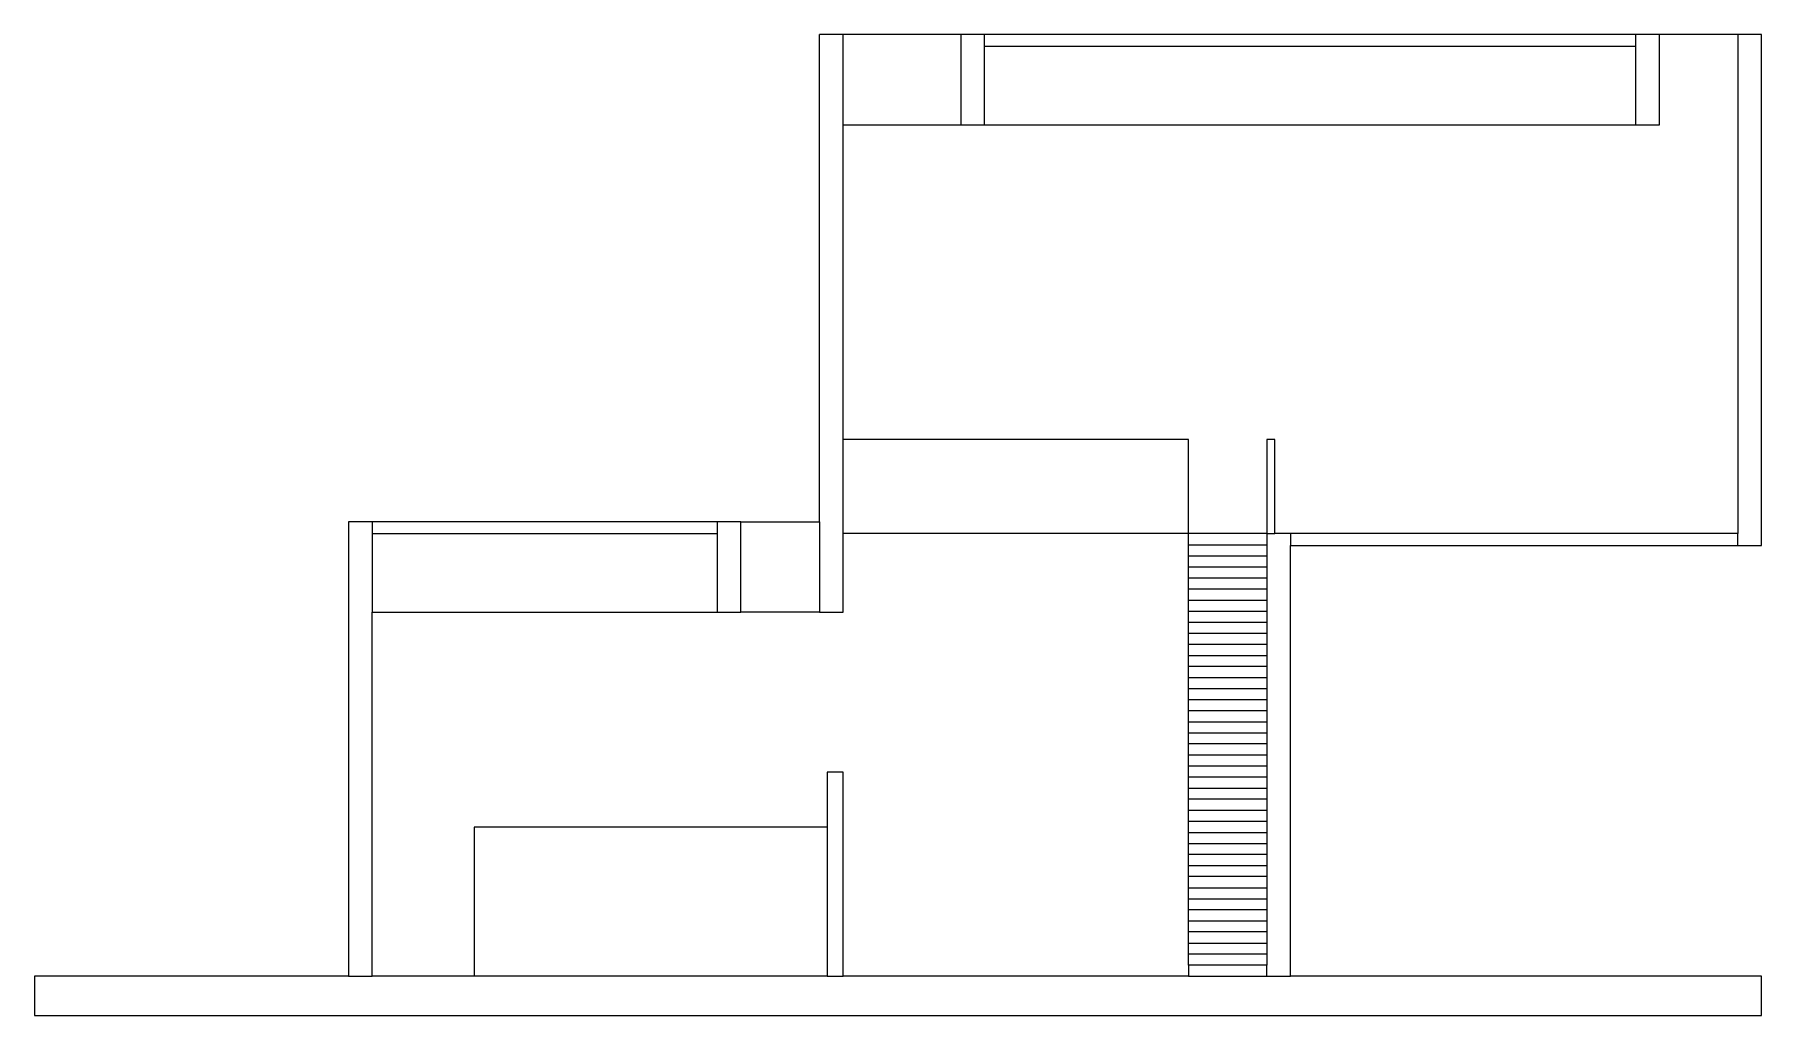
# Model space of a CAD drawing. Extents: x -12692 to 9308, y -5388 to 7112.
import ezdxf

# ---------------------------------------------------------------- set-up
doc = ezdxf.new("R2010")
doc.units = 0
doc.layers.get('0').update_dxf_attribs({"linetype": 'CONTINUOUS'})
doc.layers.add('SECTIONCUTEDGES', color=7, linetype='CONTINUOUS')

msp = doc.modelspace()

# ---------------------------------------------------------------- linework, layer by layer
for p, q in [((-892, 7112), (-2392, 7112)), ((9008, 7112), (8008, 7112)), ((-2392, 5962), (-892, 5962)), ((2008, 1952), (-2392, 1952)), ((2008, 752), (2008, 1952)), ((-3692, 902), (-2692, 902)), ((2008, 752), (-2392, 752)), ((3008, 752), (2008, 752)), ((2008, 611), (2008, 752)), ((2008, 611), (3008, 611)), ((2008, 470), (2008, 611)), ((2008, 329), (2008, 470)), ((2008, 470), (3008, 470)), ((2008, 329), (3008, 329)), ((2008, 188), (2008, 329)), ((2008, 188), (3008, 188)), ((2008, 47), (2008, 188)), ((2008, 47), (3008, 47)), ((2008, -94), (2008, 47)), ((2008, -94), (3008, -94)), ((2008, -235), (2008, -94)), ((-2692, -248), (-3692, -248)), ((2008, -235), (3008, -235)), ((2008, -376), (2008, -235)), ((2008, -517), (2008, -376)), ((2008, -376), (3008, -376)), ((2008, -517), (3008, -517)), ((2008, -658), (2008, -517)), ((2008, -799), (2008, -658)), ((2008, -658), (3008, -658)), ((2008, -940), (2008, -799)), ((2008, -799), (3008, -799)), ((3008, -940), (2008, -940)), ((2008, -1081), (2008, -940)), ((2008, -1222), (2008, -1081)), ((2008, -1081), (3008, -1081)), ((2008, -1363), (2008, -1222)), ((2008, -1222), (3008, -1222)), ((2008, -1504), (2008, -1363)), ((2008, -1363), (3008, -1363)), ((3008, -1504), (2008, -1504)), ((2008, -1645), (2008, -1504)), ((2008, -1786), (2008, -1645)), ((2008, -1645), (3008, -1645)), ((2008, -1927), (2008, -1786)), ((2008, -1786), (3008, -1786)), ((3008, -1927), (2008, -1927)), ((2008, -2068), (2008, -1927)), ((2008, -2068), (3008, -2068)), ((2008, -2209), (2008, -2068)), ((2008, -2209), (3008, -2209)), ((2008, -2350), (2008, -2209)), ((3008, -2350), (2008, -2350)), ((2008, -2491), (2008, -2350)), ((2008, -2491), (3008, -2491)), ((2008, -2632), (2008, -2491)), ((3008, -2632), (2008, -2632)), ((2008, -2773), (2008, -2632)), ((2008, -2914), (2008, -2773)), ((2008, -2773), (3008, -2773)), ((-7092, -2988), (-7092, -4888)), ((-2593, -2988), (-7092, -2988)), ((-2593, -2975), (-2593, -2988)), ((-2592, -2988), (-2593, -2988)), ((-2593, -2988), (-2593, -4297)), ((2008, -3055), (2008, -2914)), ((2008, -2914), (3008, -2914)), ((2008, -3196), (2008, -3055)), ((2008, -3055), (3008, -3055)), ((2008, -3196), (3008, -3196)), ((2008, -3337), (2008, -3196)), ((3008, -3337), (2008, -3337)), ((2008, -3478), (2008, -3337)), ((2008, -3478), (3008, -3478)), ((2008, -3619), (2008, -3478)), ((3008, -3619), (2008, -3619)), ((2008, -3760), (2008, -3619)), ((2008, -3901), (2008, -3760)), ((2008, -3760), (3008, -3760)), ((2008, -4042), (2008, -3901)), ((2008, -3901), (3008, -3901)), ((3008, -4042), (2008, -4042)), ((2008, -4183), (2008, -4042)), ((2008, -4183), (3008, -4183)), ((2008, -4324), (2008, -4183)), ((3008, -4324), (2008, -4324)), ((2008, -4465), (2008, -4324)), ((2008, -4465), (3008, -4465)), ((2008, -4606), (2008, -4465)), ((3008, -4606), (2008, -4606)), ((2008, -4747), (2008, -4606))]:
    msp.add_line(p, q)
at = {"layer": 'SECTIONCUTEDGES'}
for p, q in [((-2392, 7112), (-2692, 7112)), ((-2692, 902), (-2692, 7112)), ((-2392, 5962), (-2392, 7112)), ((-892, 7112), (-892, 5962)), ((-592, 7112), (-892, 7112)), ((-592, 7112), (-592, 6962)), ((7708, 7112), (-592, 7112)), ((7708, 6962), (7708, 7112)), ((8008, 7112), (7708, 7112)), ((8008, 5962), (8008, 7112)), ((9008, 7112), (9008, 752)), ((9308, 7112), (9008, 7112)), ((9308, 602), (9308, 7112)), ((-592, 6962), (7708, 6962)), ((-592, 6962), (-592, 5962)), ((7708, 5962), (7708, 6962)), ((-2392, 5462), (-2392, 5962)), ((-892, 5962), (-592, 5962)), ((-592, 5962), (1708, 5962)), ((1708, 5962), (2008, 5962)), ((2008, 5962), (7708, 5962)), ((7708, 5962), (8008, 5962)), ((-2392, 1952), (-2392, 5462)), ((-2392, 752), (-2392, 1952)), ((3108, 1952), (3008, 1952)), ((3008, 1952), (3008, 752)), ((3108, 752), (3108, 1952)), ((-8692, 902), (-8692, -4888)), ((-8392, 902), (-8692, 902)), ((-8392, 902), (-8392, 752)), ((-3992, 902), (-8392, 902)), ((-3992, 752), (-3992, 902)), ((-3692, 902), (-3992, 902)), ((-3692, -248), (-3692, 902)), ((-2692, 902), (-2692, -248)), ((-8392, 752), (-3992, 752)), ((-8392, 752), (-8392, -248)), ((-3992, -248), (-3992, 752)), ((-2392, -248), (-2392, 752)), ((3008, 752), (3008, 611)), ((3008, 752), (3108, 752)), ((3308, 752), (3108, 752)), ((9008, 752), (3308, 752)), ((3308, 752), (3308, 602)), ((9008, 602), (9008, 752)), ((3008, 611), (3008, 470)), ((3008, 470), (3008, 329)), ((3308, 602), (9008, 602)), ((3308, -4888), (3308, 602)), ((9008, 602), (9308, 602)), ((3008, 329), (3008, 188)), ((3008, 188), (3008, 47)), ((3008, 47), (3008, -94)), ((3008, -94), (3008, -235)), ((-8392, -248), (-3992, -248)), ((-8392, -4888), (-8392, -248)), ((-3992, -248), (-3692, -248)), ((-2692, -248), (-2392, -248)), ((3008, -235), (3008, -376)), ((3008, -376), (3008, -517)), ((3008, -517), (3008, -658)), ((3008, -658), (3008, -799)), ((3008, -799), (3008, -940)), ((3008, -940), (3008, -1081)), ((3008, -1081), (3008, -1222)), ((3008, -1222), (3008, -1363)), ((3008, -1363), (3008, -1504)), ((3008, -1504), (3008, -1645)), ((3008, -1645), (3008, -1786)), ((3008, -1786), (3008, -1927)), ((3008, -1927), (3008, -2068)), ((3008, -2068), (3008, -2209)), ((-2592, -2288), (-2592, -2988)), ((-2392, -2288), (-2592, -2288)), ((-2392, -2988), (-2392, -2288)), ((3008, -2209), (3008, -2350)), ((3008, -2350), (3008, -2491)), ((3008, -2491), (3008, -2632)), ((3008, -2632), (3008, -2773)), ((3008, -2773), (3008, -2914)), ((-2592, -2988), (-2592, -4888)), ((-2392, -4888), (-2392, -2988)), ((3008, -2914), (3008, -3055)), ((3008, -3055), (3008, -3196)), ((3008, -3196), (3008, -3337)), ((3008, -3337), (3008, -3478)), ((3008, -3478), (3008, -3619)), ((3008, -3619), (3008, -3760)), ((3008, -3760), (3008, -3901)), ((3008, -3901), (3008, -4042)), ((3008, -4042), (3008, -4183)), ((3008, -4183), (3008, -4324)), ((3008, -4324), (3008, -4465)), ((3008, -4465), (3008, -4606)), ((3008, -4606), (3008, -4747)), ((3008, -4747), (2008, -4747)), ((2008, -4747), (2008, -4888)), ((3008, -4888), (3008, -4747)), ((-8692, -4888), (-12692, -4888)), ((-12692, -4888), (-12692, -5388)), ((-8692, -4888), (-8392, -4888)), ((-7092, -4888), (-8392, -4888)), ((-2592, -4888), (-7092, -4888)), ((-2592, -4888), (-2392, -4888)), ((2008, -4888), (-2392, -4888)), ((2008, -4888), (3008, -4888)), ((3008, -4888), (3308, -4888)), ((9308, -4888), (3308, -4888)), ((9308, -5388), (9308, -4888)), ((-12692, -5388), (9308, -5388))]:
    msp.add_line(p, q, dxfattribs=at)

doc.saveas('drawing.dxf')
